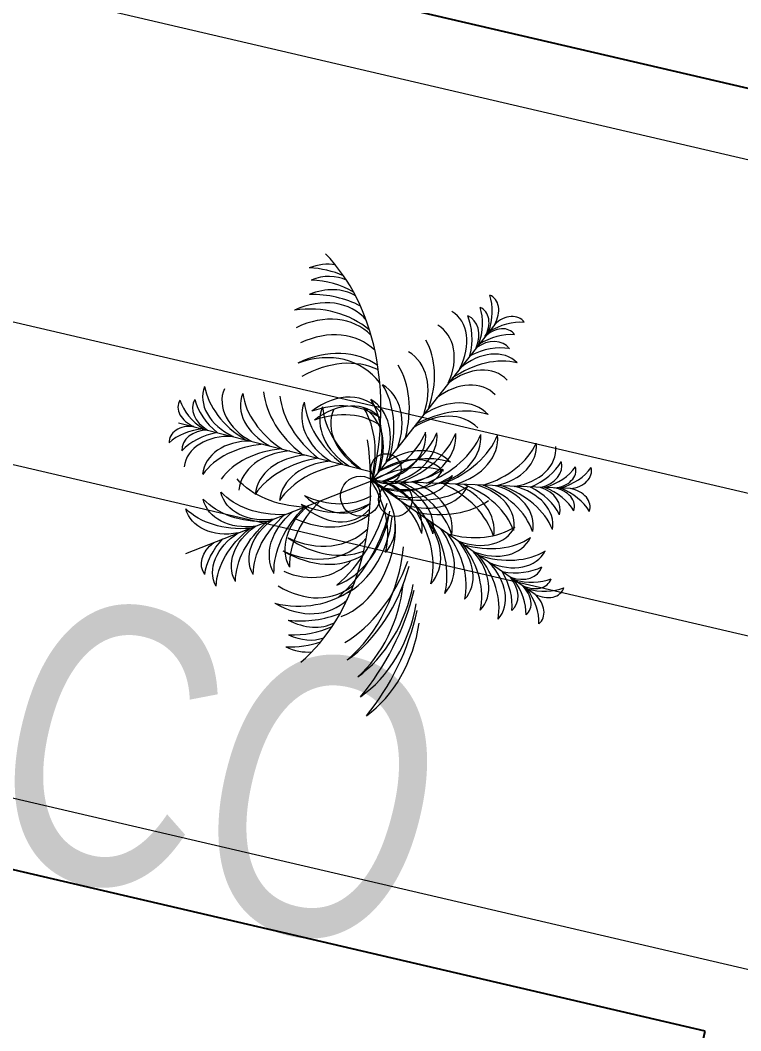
# Model space of a CAD drawing. Header units: millimetres. Extents: x 474016 to 477875, y 2288607 to 2292200.
# Drawn here: x 474123.83 to 474139.36, y 2288909.32 to 2288931.1 of the extents above; entities that cross this region are included whole.
import ezdxf
from ezdxf.enums import TextEntityAlignment as Align

# ---------------------------------------------------------------- set-up
doc = ezdxf.new("R2010")
doc.units = ezdxf.units.MM
doc.header["$LTSCALE"] = 50
for name, color, linetype, lineweight in [('BANQUETA', 251, 'Continuous', 5), ('JARDIN-HP', 64, 'Continuous', 5), ('JARDINES', 98, 'Continuous', 13), ('vialidad', 5, 'Continuous', 13)]:
    doc.layers.add(name, color=color, linetype=linetype, lineweight=lineweight)
doc.layers.add('CVL_LOTIF', color=1, linetype='Continuous')
doc.styles.get("Standard").update_dxf_attribs({"font": 'arial.ttf'})

# ---------------------------------------------------------------- blocks, each defined once
blk = doc.blocks.new('A$C41BB26E9')
at = {"color": 0}
for p in [(1.999, 1.925), (3.251, -3.539)]:
    blk.add_line(p, (2.054, -0.938), dxfattribs=at)
at = {"color": 56}
for p, q in [((3.546, 1.506), (2.054, -0.938)), ((-0.293, 0.701), (2.054, -0.938)), ((1.382, -3.752), (1.923, -0.941))]:
    blk.add_line(p, q, dxfattribs=at)
for centre, radius in [((2.303, -0.578), 0.243), ((1.869, -0.738), 0.217), ((2.284, -1.082), 0.287)]:
    blk.add_circle(centre, radius)
at = {"color": 56, "true_color": 0x7a7a00}
for centre, major_axis, ratio, start_param, end_param in [((1.739, 1.845), (-0.007, 0.369), 0.723404, -1.366779, 0.20531), ((1.417, 1.375), (-0.018, 0.909), 0.723404, -1.121531, -0.433471), ((2.262, 1.855), (-0.007, 0.369), 0.723404, -0.20531, 1.366779), ((2.602, 1.398), (-0.018, 0.909), 0.723404, 0.433471, 1.121531), ((1.743, 1.62), (-0.007, 0.369), 0.723404, -1.366779, 0.20531), ((1.421, 1.15), (-0.018, 0.909), 0.723404, -1.121531, -0.433471), ((2.266, 1.63), (-0.007, 0.369), 0.723404, -0.20531, 1.366779), ((2.606, 1.173), (-0.018, 0.909), 0.723404, 0.433471, 1.121531), ((2.76, 1.355), (0.473, 0.776), 0.723404, -1.121531, -0.433471), ((3.283, 1.579), (0.192, 0.315), 0.723404, -1.366779, 0.20531), ((1.695, 1.314), (-0.009, 0.47), 0.723404, -1.190837, 0.194817), ((1.346, 0.731), (-0.022, 1.114), 0.723404, -0.994705, -0.373636), ((2.326, 1.326), (-0.009, 0.47), 0.723404, -0.194817, 1.190837), ((2.697, 0.758), (-0.022, 1.114), 0.723404, 0.373636, 0.994705), ((1.473, 0.902), (-0.015, 0.782), 0.723404, -1.305586, 0.091225), ((2.564, 0.923), (-0.015, 0.782), 0.723404, -0.091225, 1.305586), ((2.925, 0.425), (-0.026, 1.348), 0.723404, 0.312027, 1.166602), ((2.552, 0.926), (0.407, 0.667), 0.723404, -1.305586, 0.091225), ((1.99, 0.678), (0.702, 1.151), 0.723404, -1.166602, -0.312027), ((3.166, 1.386), (0.192, 0.315), 0.723404, -1.366779, 0.20531), ((2.642, 1.163), (0.473, 0.776), 0.723404, -1.121531, -0.433471), ((3.73, 1.306), (0.192, 0.315), 0.723404, -0.20531, 1.366779), ((2.593, 0.594), (-0.016, 0.83), 0.723404, -0.110756, 1.24346), ((2.961, 1.155), (0.245, 0.401), 0.723404, -1.190837, 0.194817), ((2.354, 0.85), (0.58, 0.951), 0.723404, -0.994705, -0.373636), ((3.613, 1.114), (0.192, 0.315), 0.723404, -0.20531, 1.366779), ((3.771, 0.738), (0.473, 0.776), 0.723404, 0.433471, 1.121531), ((1.457, 0.572), (-0.016, 0.83), 0.723404, -1.24346, 0.110756), ((1.116, 0.031), (-0.027, 1.414), 0.723404, -1.115718, -0.281779), ((2.954, 0.066), (-0.027, 1.414), 0.723404, 0.281779, 1.115718), ((2.361, 0.656), (0.432, 0.708), 0.723404, -1.24346, 0.110756), ((1.784, 0.383), (0.737, 1.208), 0.723404, -1.115718, -0.281779), ((3.654, 0.546), (0.473, 0.776), 0.723404, 0.433471, 1.121531), ((2.599, 0.32), (-0.016, 0.83), 0.723404, -0.110756, 1.24346), ((3.484, 0.358), (0.407, 0.667), 0.723404, -0.091225, 1.305586), ((3.508, 0.147), (0.58, 0.951), 0.723404, 0.373636, 0.994705), ((3.5, 0.826), (0.245, 0.401), 0.723404, -0.194817, 1.190837), ((-0.082, 0.873), (-0.303, 0.211), 0.723404, -0.20531, 1.366779), ((0.487, 0.878), (-0.745, 0.52), 0.723404, 0.433471, 1.121531), ((0.849, 0.569), (-0.641, 0.447), 0.723404, -0.091225, 1.305586), ((1.464, 0.568), (-1.105, 0.772), 0.723404, 0.312027, 1.166602), ((2.96, -0.208), (-0.027, 1.414), 0.723404, 0.281779, 1.115718), ((2.219, 0.422), (0.432, 0.708), 0.723404, -1.24346, 0.110756), ((1.641, 0.149), (0.737, 1.208), 0.723404, -1.115718, -0.281779), ((3.521, -0.256), (0.702, 1.151), 0.723404, 0.312027, 1.166602), ((0.102, 0.744), (-0.303, 0.211), 0.723404, -0.20531, 1.366779), ((0.672, 0.75), (-0.745, 0.52), 0.723404, 0.433471, 1.121531), ((0.383, 0.614), (-0.385, 0.269), 0.723404, -0.194817, 1.190837), ((1.061, 0.579), (-0.913, 0.638), 0.723404, 0.373636, 0.994705), ((1.133, 0.399), (-0.68, 0.475), 0.723404, -0.110756, 1.24346), ((1.38, -0.167), (-0.02, 1.008), 0.723404, -1.13012, 0.094138), ((2.699, -0.141), (-0.02, 1.008), 0.723404, -0.094138, 1.13012), ((3.332, 0.064), (0.432, 0.708), 0.723404, -0.110756, 1.24346), ((-0.382, 0.443), (-0.303, 0.211), 0.723404, -1.366779, 0.20531), ((1.357, 0.242), (-0.68, 0.475), 0.723404, -0.110756, 1.24346), ((1.008, -0.803), (-0.033, 1.69), 0.723404, -1.023266, -0.261161), ((3.095, -0.763), (-0.033, 1.69), 0.723404, 0.261161, 1.023266), ((1.118, -0.469), (0.88, 1.443), 0.723404, -1.023266, -0.261161), ((3.353, -0.575), (0.737, 1.208), 0.723404, 0.281779, 1.115718), ((-0.191, -0.093), (-0.745, 0.52), 0.723404, -1.121531, -0.433471), ((-0.197, 0.314), (-0.303, 0.211), 0.723404, -1.366779, 0.20531), ((1.789, 0.052), (-0.827, 0.577), 0.723404, -0.094138, 1.13012), ((2.525, 0.007), (-1.386, 0.967), 0.723404, 0.261161, 1.023266), ((1.385, -0.41), (-0.02, 1.008), 0.723404, -1.13012, 0.094138), ((1.013, -1.046), (-0.033, 1.69), 0.723404, -1.023266, -0.261161), ((3.189, -0.169), (0.432, 0.708), 0.723404, -0.110756, 1.24346), ((-0.006, -0.222), (-0.745, 0.52), 0.723404, -1.121531, -0.433471), ((0.022, 0.096), (-0.385, 0.269), 0.723404, -1.190837, 0.194817), ((1.988, -0.087), (-0.827, 0.577), 0.723404, -0.094138, 1.13012), ((1.586, -0.44), (0.525, 0.861), 0.723404, -1.13012, 0.094138), ((0.93, -0.777), (0.88, 1.443), 0.723404, -1.023266, -0.261161), ((3.21, -0.808), (0.737, 1.208), 0.723404, 0.281779, 1.115718), ((0.224, -0.326), (-0.641, 0.447), 0.723404, -1.305586, 0.091225), ((0.288, -0.529), (-0.913, 0.638), 0.723404, -0.994705, -0.373636), ((2.71, -0.744), (-0.02, 1.008), 0.723404, -0.094138, 1.13012), ((3.026, -0.612), (0.525, 0.861), 0.723404, -0.094138, 1.13012), ((0.482, -0.534), (-0.68, 0.475), 0.723404, -1.24346, 0.110756), ((1.391, -0.77), (-0.02, 1.008), 0.723404, -1.13012, 0.094138), ((1.02, -1.406), (-0.033, 1.69), 0.723404, -1.023266, -0.261161), ((2.505, -0.448), (-0.827, 0.577), 0.723404, -0.094138, 1.13012), ((3.24, -0.493), (-1.386, 0.967), 0.723404, 0.261161, 1.023266), ((1.445, -0.67), (0.525, 0.861), 0.723404, -1.13012, 0.094138), ((0.79, -1.007), (0.88, 1.443), 0.723404, -1.023266, -0.261161), ((3.107, -1.365), (-0.033, 1.69), 0.723404, 0.261161, 1.023266), ((2.9, -0.819), (0.525, 0.861), 0.723404, -0.094138, 1.13012), ((3.026, -1.349), (0.88, 1.443), 0.723404, 0.261161, 1.023266), ((1.397, -1.04), (-0.02, 1.008), 0.723404, -1.13012, 0.094138), ((2.638, -0.541), (-0.827, 0.577), 0.723404, -0.094138, 1.13012), ((3.373, -0.586), (-1.386, 0.967), 0.723404, 0.261161, 1.023266), ((1.361, -0.809), (0.525, 0.861), 0.723404, -1.13012, 0.094138), ((0.705, -1.146), (0.88, 1.443), 0.723404, -1.023266, -0.261161), ((2.716, -1.014), (-0.02, 1.008), 0.723404, -0.094138, 1.13012), ((2.9, -1.556), (0.88, 1.443), 0.723404, 0.261161, 1.023266), ((0.944, -1.284), (-1.16, 0.81), 0.723404, -1.115718, -0.281779), ((1.034, -1.03), (-0.827, 0.577), 0.723404, -1.13012, 0.094138), ((1.025, -1.676), (-0.033, 1.69), 0.723404, -1.023266, -0.261161), ((3.112, -1.635), (-0.033, 1.69), 0.723404, 0.261161, 1.023266), ((2.719, -1.176), (-0.02, 1.008), 0.723404, -0.094138, 1.13012), ((4.122, -1.283), (-1.534, 0.372), 0.714286, 3.888492, 4.926001), ((1.4, -1.202), (-0.02, 1.008), 0.723404, -1.13012, 0.094138), ((1.028, -1.838), (-0.033, 1.69), 0.723404, -1.023266, -0.261161), ((3.115, -1.797), (-0.033, 1.69), 0.723404, 0.261161, 1.023266), ((3.47, -1.48), (-1.656, 0.402), 0.714286, 3.88992, 4.86288), ((3.29, -2.282), (-2.814, 0.683), 0.714286, 4.170125, 4.780311), ((3.78, -1.381), (-1.599, 0.388), 0.714286, 3.86745, 4.883323), ((3.704, -2.103), (-2.624, 0.637), 0.714286, 4.179349, 4.820469), ((3.161, -1.824), (-1.864, 0.452), 0.714286, 3.982805, 4.982914), ((2.716, -1.653), (-1.879, 0.456), 0.714286, 3.806569, 4.639337), ((3.658, -1.569), (-1.56, 0.378), 0.714286, 4.003422, 4.972752), ((1.528, -1.375), (-0.827, 0.577), 0.723404, -1.13012, 0.094138), ((2.487, -1.496), (0.525, 0.861), 0.723404, -0.094138, 1.13012), ((2.952, -1.39), (-1.112, 0.27), 0.714286, 3.627505, 5.149011), ((1.824, -2.05), (-1.386, 0.967), 0.723404, -1.023266, -0.261161), ((1.883, -1.622), (-0.827, 0.577), 0.723404, -1.13012, 0.094138), ((2.487, -2.233), (0.88, 1.443), 0.723404, 0.261161, 1.023266), ((2.098, -2.039), (-1.864, 0.452), 0.714286, 3.982805, 4.744909), ((2.508, -1.48), (-1.112, 0.27), 0.714286, 3.627505, 4.912474), ((2.265, -2.005), (-1.864, 0.452), 0.714286, 3.982805, 4.744909), ((2.675, -1.447), (-1.112, 0.27), 0.714286, 3.627505, 4.993486), ((1.834, -1.504), (-0.899, 0.484), 0.72, -0.281097, 1.084884), ((2.046, -2.205), (-1.386, 0.967), 0.723404, -1.023266, -0.261161), ((1.96, -1.46), (-0.899, 0.484), 0.72, -0.200085, 1.084884), ((2.178, -2.298), (-1.386, 0.967), 0.723404, -1.023266, -0.261161), ((2.745, -1.688), (-1.507, 0.812), 0.72, -0.03252, 0.729584), ((1.939, -1.971), (-1.507, 0.812), 0.72, -0.270525, 0.729584), ((2.016, -1.667), (-1.52, 0.819), 0.72, 0.073052, 0.90582), ((2.619, -1.732), (-1.507, 0.812), 0.72, -0.03252, 0.729584), ((0.804, -1.812), (1.484, 0.855), 0.72, -0.729584, 0.03252), ((1.582, -1.562), (0.885, 0.51), 0.72, -1.084884, 0.200085), ((0.931, -1.853), (1.484, 0.855), 0.72, -0.729584, 0.03252), ((1.71, -1.602), (0.885, 0.51), 0.72, -1.084884, 0.281097), ((1.144, -1.921), (1.484, 0.855), 0.72, -0.729584, 0.12698), ((1.426, -2.011), (1.484, 0.855), 0.72, -0.729584, 0.213498), ((1.617, -2.072), (1.484, 0.855), 0.72, -0.729584, 0.270525), ((1.531, -1.771), (1.496, 0.862), 0.72, -0.90582, -0.073052), ((1.643, -1.929), (1.52, 0.876), 0.72, -0.831119, 0.049618), ((0.867, -1.982), (-1.241, 0.668), 0.72, -0.213612, 0.823897), ((1.917, -2.392), (-2.123, 1.143), 0.72, -0.10808, 0.53304), ((1.154, -1.911), (-1.293, 0.697), 0.72, -0.170934, 0.844939), ((1.033, -0.039), (0.319, 1.659), 0.723404, 3.402754, 4.164858), ((1.322, -0.57), (0.19, 0.99), 0.723404, 3.047455, 4.271712), ((2.401, -1.99), (1.273, 0.733), 0.72, -0.844939, 0.170934), ((1.652, -2.492), (2.089, 1.203), 0.72, -0.53304, 0.10808), ((1.981, -2.43), (-2.379, 1.282), 0.72, 0.051792, 0.431948), ((1.292, -0.729), (0.19, 0.99), 0.723404, 3.047455, 4.271712), ((2.69, -2.053), (1.221, 0.704), 0.72, -0.823897, 0.213612), ((1.589, -2.532), (2.342, 1.349), 0.72, -0.431948, -0.051792), ((1.482, -2.459), (-2.105, 1.134), 0.72, 0.016555, 0.382187), ((0.429, -1.859), (-1.012, 0.545), 0.72, 0.006837, 0.780102), ((0.982, -0.304), (0.319, 1.659), 0.723404, 3.402754, 4.164858), ((3.032, -0.698), (0.319, 1.659), 0.723404, 2.118327, 2.880431), ((3.123, -1.917), (0.996, 0.574), 0.72, -0.780102, -0.006837), ((2.089, -2.546), (2.072, 1.193), 0.72, -0.382187, -0.016555), ((1.309, -2.496), (-2.105, 1.134), 0.72, 0.093724, 0.382187), ((0.097, -1.885), (-0.877, 0.472), 0.72, 0.078285, 0.75224), ((1.241, -0.994), (0.19, 0.99), 0.723404, 3.047455, 4.271712), ((2.536, -1.243), (0.19, 0.99), 0.723404, 2.011473, 3.235731), ((3.456, -1.934), (0.863, 0.497), 0.72, -0.75224, -0.078285), ((2.262, -2.578), (2.072, 1.193), 0.72, -0.382187, -0.093724), ((-0.076, -1.922), (-0.877, 0.472), 0.72, 0.267806, 0.75224), ((0.914, -0.658), (0.319, 1.659), 0.723404, 3.402754, 4.164858), ((2.964, -1.052), (0.319, 1.659), 0.723404, 2.118327, 2.880431), ((3.63, -1.966), (0.863, 0.497), 0.72, -0.75224, -0.267806), ((0.868, -0.896), (0.319, 1.659), 0.723404, 3.402754, 4.164858), ((2.468, -1.597), (0.19, 0.99), 0.723404, 2.011473, 3.235731), ((2.422, -1.835), (0.19, 0.99), 0.723404, 2.011473, 3.235731), ((0.885, -1.467), (0.267, 1.389), 0.723404, 3.423371, 4.25731), ((2.691, -1.814), (0.267, 1.389), 0.723404, 2.025875, 2.859814), ((1.129, -2.058), (0.157, 0.815), 0.723404, 3.030837, 4.385053), ((2.639, -2.083), (0.267, 1.389), 0.723404, 2.025875, 2.859814), ((1.077, -2.327), (0.157, 0.815), 0.723404, 3.030837, 4.385053), ((2.193, -2.542), (0.157, 0.815), 0.723404, 1.898132, 3.252348), ((0.788, -2.093), (0.255, 1.324), 0.723404, 3.45362, 4.308195), ((1.037, -2.655), (0.148, 0.768), 0.723404, 3.050367, 4.447179), ((2.109, -2.861), (0.148, 0.768), 0.723404, 1.836006, 3.232818), ((0.941, -2.466), (0.21, 1.094), 0.723404, 3.515228, 4.136297), ((2.268, -2.721), (0.21, 1.094), 0.723404, 2.146888, 2.767957), ((1.806, -3.218), (0.089, 0.462), 0.723404, 1.950755, 3.33641), ((0.944, -2.891), (0.172, 0.893), 0.723404, 3.575063, 4.263123), ((2.108, -3.115), (0.172, 0.893), 0.723404, 2.020062, 2.708122), ((1.181, -3.408), (0.07, 0.363), 0.723404, 2.936283, 4.508372), ((1.695, -3.507), (0.07, 0.363), 0.723404, 1.774814, 3.346903)]:
    blk.add_ellipse(centre, major_axis=major_axis, ratio=ratio, start_param=start_param, end_param=end_param, dxfattribs=at)
at = {"color": 0}
for centre, major_axis, ratio, start_param, end_param in [((1.529, -1.844), (-1.386, 0.967), 0.723404, -1.023266, -0.261161), ((1.242, -4.458), (3.82, 2.201), 0.72, 0.180287, 1.122445)]:
    blk.add_ellipse(centre, major_axis=major_axis, ratio=ratio, start_param=start_param, end_param=end_param, dxfattribs=at)
at = {"color": 56}
for centre, major_axis, ratio, start_param, end_param in [((3.011, -1.71), (-1.909, 0.463), 0.714286, 3.88127, 4.762007), ((2.383, -4.345), (-3.881, 2.091), 0.72, -1.122445, -0.180287), ((1.75, -1.53), (-0.827, 0.577), 0.723404, -1.13012, 0.094138), ((1.425, -1.854), (-1.339, 0.721), 0.72, -0.150491, 0.822469), ((1.909, -1.829), (-1.544, 0.832), 0.72, -0.049618, 0.831119), ((2.147, -2.08), (1.242, 0.715), 0.72, -0.708967, 0.260363), ((1.186, -3.099), (0.089, 0.462), 0.723404, 2.946776, 4.33243)]:
    blk.add_ellipse(centre, major_axis=major_axis, ratio=ratio, start_param=start_param, end_param=end_param, dxfattribs=at)
at = {"color": 56, "true_color": 0x7a7a00, "extrusion": (0, 0, -1)}
for centre, major_axis, start_param, end_param in [((2.966, -0.422), (-0.706, 1.535), 3.402754, 4.164858), ((1.171, -1.515), (-0.706, 1.535), 2.118327, 2.880431), ((2.88, -1.154), (-0.421, 0.916), 3.047455, 4.271712), ((3.068, -0.643), (-0.706, 1.535), 3.402754, 4.164858), ((1.517, -1.97), (-0.591, 1.285), 2.025875, 2.859814), ((2.981, -1.375), (-0.421, 0.916), 3.047455, 4.271712), ((3.187, -1.201), (-0.591, 1.285), 3.423371, 4.25731), ((2.059, -2.309), (-0.347, 0.754), 1.898132, 3.252348), ((3.092, -1.834), (-0.347, 0.754), 3.030837, 4.385053), ((1.632, -2.219), (-0.591, 1.285), 2.025875, 2.859814), ((3.302, -1.45), (-0.591, 1.285), 3.423371, 4.25731), ((2.174, -2.557), (-0.347, 0.754), 1.898132, 3.252348), ((3.206, -2.082), (-0.347, 0.754), 3.030837, 4.385053), ((1.802, -2.536), (-0.563, 1.225), 1.974991, 2.829566), ((3.432, -1.787), (-0.563, 1.225), 3.45362, 4.308195), ((2.332, -2.848), (-0.327, 0.71), 1.836006, 3.232818), ((3.324, -2.392), (-0.327, 0.71), 3.050367, 4.447179), ((3.372, -2.185), (-0.465, 1.012), 3.515228, 4.136297), ((3.285, -2.858), (-0.196, 0.427), 2.946776, 4.33243)]:
    blk.add_ellipse(centre, major_axis=major_axis, ratio=0.723404, start_param=start_param, end_param=end_param, dxfattribs=at)

msp = doc.modelspace()

# ---------------------------------------------------------------- linework, layer by layer
at = {"layer": 'BANQUETA'}
for points in [[(474045.401, 2288950.027), (474167.139, 2288921.657, 0.414214), (474169.54, 2288923.151), (474180.662, 2288970.872, 0.414214), (474179.168, 2288973.274), (474057.43, 2289001.644)], [(474142.508, 2288807.157), (474164.774, 2288902.699, 0.414214), (474163.28, 2288905.1), (474041.542, 2288933.471)]]:
    msp.add_lwpolyline(points, format="xyb", dxfattribs=at)
at = {"layer": 'CVL_LOTIF'}
for points in [[(474148.806, 2288953.139), (474136.632, 2288955.976), (474130.958, 2288931.629), (474143.132, 2288928.792)], [(474138.592, 2288909.314), (474114.245, 2288914.988), (474108.571, 2288890.64), (474132.918, 2288884.966)]]:
    msp.add_lwpolyline(points, close=True, dxfattribs=at)
at = {"layer": 'JARDINES'}
msp.add_lwpolyline([(474165.55, 2288914.839, -0.388075), (474164.869, 2288911.918), (474054.818, 2288937.565, -0.386646), (474055.499, 2288940.487)], format="xyb", close=True, dxfattribs=at)

# ---------------------------------------------------------------- block references
at = {"layer": 'JARDIN-HP', "color": 8, "xscale": 1.499999999826813, "yscale": 1.499999999826813, "zscale": 1.499999999826813, "rotation": 266.6565195172511}
msp.add_blockref('A$C41BB26E9', (474132.982, 2288924.165), dxfattribs=at)

# ---------------------------------------------------------------- texts
at = {"layer": 'vialidad', "color": 5, "width": 0.75}
msp.add_text('PALMA DE COCO', height=6, rotation=346.1813, dxfattribs=at).set_placement((474107.283, 2288920.038), align=Align.MIDDLE)

doc.saveas('drawing.dxf')
